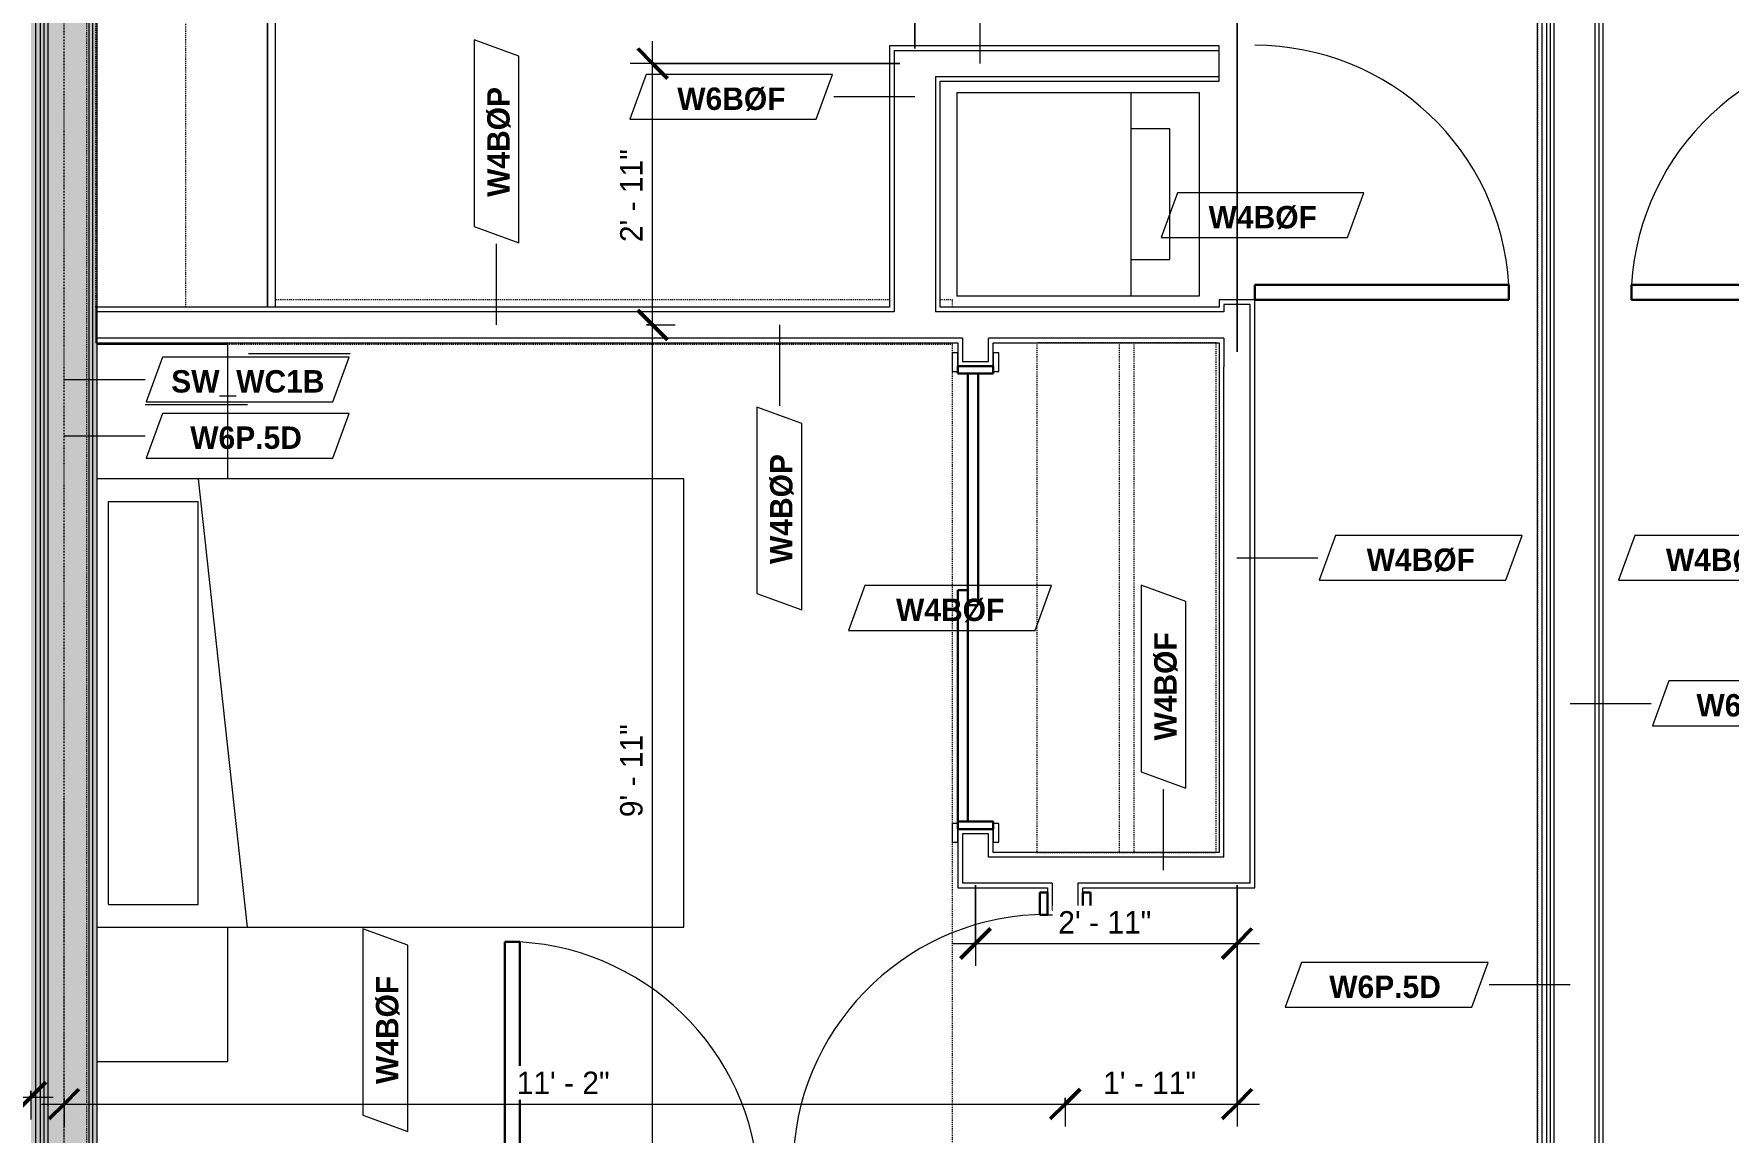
# Model space of a CAD drawing. Header units: inches. Extents: x -4010 to -1814, y 9846 to 12241.
# Drawn here: x -2920.4 to -2693.6, y 10541.5 to 10688.5 of the extents above; entities that cross this region are included whole.
import ezdxf

# ---------------------------------------------------------------- set-up
doc = ezdxf.new("R2010")
doc.units = ezdxf.units.IN
doc.header["$MEASUREMENT"] = 0
for name, pattern in [('Dash', [0.25, 0.125, -0.125]), ('Dash 3_32_', [0.1875, 0.09375, -0.09375]), ('Dash_2_', [0.25, 0.125, -0.125])]:
    doc.linetypes.add(name, pattern=pattern)
for name, color, linetype, lineweight in [('0-1', 7, 'Continuous', 5), ('A-ANNO-DIMS', 211, 'Continuous', 9), ('A-ANNO-DIMS-32', 211, 'Continuous', 9), ('A-DETL-1', 90, 'Dash 3_32_', 18), ('A-DOOR-3', 31, 'Continuous', 9), ('A-DOOR-4', 31, 'Continuous', 30), ('A-DOOR-FRAM-3', 31, 'Continuous', 30), ('A-WALL', 113, 'Continuous', 18), ('A-WALL-2', 250, 'Continuous', 18), ('A-WALL-3', 113, 'Continuous', 9), ('A-WALL-IDEN', 211, 'Continuous', 9), ('G-ANNO-SYMB-4', 111, 'Dash_2_', 9), ('I-FURN', 30, 'Continuous', 9), ('I-FURN-HDLN', 30, 'Dash', 9), ('I-WALL-1', 21, 'Continuous', 18), ('I-WALL-2', 241, 'Continuous', 5), ('I-WALL-3', 7, 'Continuous', 9), ('P-SANR-FIXT', 6, 'Continuous', 9), ('Q-CASE', 31, 'Continuous', 9), ('Q-CASE-HDLN', 31, 'Dash', 9)]:
    doc.layers.add(name, color=color, linetype=linetype, lineweight=lineweight)
doc.styles.add('Century Gothic', font='ufonts.com_century-gothic.ttf', dxfattribs={"height": 3})
doc.styles.add('Century Gothic_B_1', font='GOTHICB.TTF', dxfattribs={"height": 3})
doc.dimstyles.new('OD_1__HACK_2', dxfattribs={"dimscale": 12, "dimtxt": 3.132505, "dimasz": 0.333333, "dimexe": 0.25, "dimexo": 0.166667, "dimgap": 0.041667, "dimtad": 1, "dimdec": 4, "dimrnd": 0.0625, "dimzin": 3, "dimdsep": 46, "dimlunit": 4, "dimtxsty": 'Century Gothic', "dimblk1": 'OBLIQUE', "dimblk2": 'OBLIQUE', "dimsah": 1, "dimcen": 0.09, "dimdle": 0.25, "dimazin": 0, "dimtfac": 1, "dimtdec": 4, "dimtix": 1, "dimtmove": 0, "dimatfit": 3, "dimfxl": 1, "dimtvp": 1, "dimtfill": 1, "dimfrac": 2, "dimtolj": 1, "dimtzin": 0, "dimarcsym": 2})

# ---------------------------------------------------------------- blocks, each defined once
blk = doc.blocks.new('CTR - 1st Phase - Common Walls_rvt-1-UNIT PLANS - 1ST FLOOR')
at = {"layer": 'I-WALL-1'}
blk.add_hatch(color=256, dxfattribs=at).paths.add_polyline_path([(-2911.89, 10457.54), (-2911.89, 10813.49), (-2912.51, 10813.49), (-2912.51, 10457.54)], flags=0)
at = {"layer": 'I-WALL-2'}
for points in [[(-2920.14, 10457.54), (-2920.14, 10813.49), (-2920.76, 10813.49), (-2920.76, 10457.54)], [(-2919.51, 10457.54), (-2919.51, 10813.49), (-2920.14, 10813.49), (-2920.14, 10457.54), (-2920.1, 10457.54)], [(-2919.01, 10457.54), (-2919.01, 10813.49), (-2919.51, 10813.49), (-2919.51, 10457.54)], [(-2919.01, 10457.54), (-2918.51, 10457.54), (-2918.51, 10813.49), (-2919.01, 10813.49), (-2919.01, 10463.59)], [(-2918.51, 10452.04), (-2913.01, 10452.04), (-2913.01, 10813.49), (-2918.51, 10813.49), (-2918.51, 10454.24)], [(-2913.01, 10457.54), (-2912.51, 10457.54), (-2912.51, 10813.49), (-2913.01, 10813.49), (-2913.01, 10463.59)]]:
    blk.add_hatch(color=256, dxfattribs=at).paths.add_polyline_path(points, flags=0)
at = {"layer": 'A-WALL-2'}
for p, q in [((-2920.14, 10813.49), (-2920.14, 10457.54)), ((-2919.51, 10813.49), (-2919.51, 10457.54)), ((-2919.01, 10813.49), (-2919.01, 10457.54)), ((-2918.51, 10813.49), (-2918.51, 10457.54)), ((-2913.01, 10813.49), (-2913.01, 10457.54)), ((-2912.51, 10813.49), (-2912.51, 10457.54)), ((-2718.54, 10814.49), (-2718.54, 10476.16)), ((-2717.91, 10814.49), (-2717.91, 10476.16)), ((-2717.41, 10814.49), (-2717.41, 10476.16)), ((-2716.91, 10814.49), (-2716.91, 10476.16)), ((-2711.41, 10814.49), (-2711.41, 10476.16)), ((-2710.91, 10814.49), (-2710.91, 10476.16))]:
    blk.add_line(p, q, dxfattribs=at)
at = {"layer": 'I-WALL-3'}
for p, q in [((-2911.89, 10494.29), (-2911.89, 10813.49)), ((-2719.16, 10723.1), (-2719.16, 10476.16)), ((-2710.29, 10476.16), (-2710.29, 10723.1))]:
    blk.add_line(p, q, dxfattribs=at)
blk = doc.blocks.new('SWING - SINGLE - FLUSH - 34_ x 80_ - OFFSET PIVOT DOOR AT WASHER_DRYER-3630089-UNIT PLANS - 1ST FLOOR')
at = {"layer": 'A-DOOR-3'}
blk.add_arc((17, -2.37), 34.07, 180, 266.6343, dxfattribs=at)
at = {"layer": 'A-DOOR-4'}
for p, q in [((15, -2.37), (15, -36.38)), ((17, -2.37), (15, -2.37)), ((17, -2.37), (17, -36.38)), ((17, -36.38), (15, -36.38))]:
    blk.add_line(p, q, dxfattribs=at)
blk = doc.blocks.new('SLIDING - FLUSH - 5-0 x 6-8-3934327-UNIT PLANS - 1ST FLOOR')
at = {"layer": 'A-DOOR-3'}
for p, q in [((-30.25, 3), (-32.75, 3)), ((-32.75, 3), (-32.75, 2.25)), ((-30.25, 2.25), (-30.25, 3)), ((30.25, 3), (30.25, 2.25)), ((32.75, 3), (30.25, 3)), ((32.75, 2.25), (32.75, 3)), ((-32.75, 2.25), (-30.25, 2.25)), ((30.25, 2.25), (32.75, 2.25)), ((-30.25, -2.5), (-32.75, -2.5)), ((-32.75, -2.5), (-32.75, -3.25)), ((-32.75, -3.25), (-30.25, -3.25)), ((-30.25, -3.25), (-30.25, -2.5)), ((32.75, -2.5), (30.25, -2.5)), ((30.25, -2.5), (30.25, -3.25)), ((30.25, -3.25), (32.75, -3.25)), ((32.75, -3.25), (32.75, -2.5))]:
    blk.add_line(p, q, dxfattribs=at)
at = {"layer": 'A-DOOR-4'}
for p, q in [((1, 2.25), (-30, 2.25)), ((-30, 2.25), (-30, 0.88)), ((-30, 0.88), (1, 0.88)), ((30, 0.88), (-1, 0.88)), ((-1, 0.88), (-1, -0.5)), ((1, 0.88), (1, 2.25)), ((30, -0.5), (30, 0.88)), ((-1, -0.5), (30, -0.5))]:
    blk.add_line(p, q, dxfattribs=at)
at = {"layer": 'A-DOOR-FRAM-3'}
for p, q in [((-30, 2.25), (-31, 2.25)), ((-31, 2.25), (-31, -2.5)), ((-30, -2.5), (-30, 2.25)), ((31, 2.25), (30, 2.25)), ((30, 2.25), (30, -2.5)), ((31, -2.5), (31, 2.25)), ((-31, -2.5), (-30, -2.5)), ((30, -2.5), (31, -2.5))]:
    blk.add_line(p, q, dxfattribs=at)
blk = doc.blocks.new('SWING - SINGLE - FLUSH - 2-10 x 6-8 - PRIVACY-3199405-UNIT PLANS - 1ST FLOOR')
at = {"layer": 'A-DOOR-3'}
blk.add_arc((17, -2.37), 34.07, 180, 266.6343, dxfattribs=at)
at = {"layer": 'A-DOOR-4'}
for p, q in [((15, -2.37), (15, -36.38)), ((17, -2.37), (15, -2.37)), ((17, -2.37), (17, -36.38)), ((17, -36.38), (15, -36.38))]:
    blk.add_line(p, q, dxfattribs=at)
at = {"layer": 'A-DOOR-FRAM-3'}
for p, q in [((-20, 2.38), (-20, 3.38)), ((-20, 3.38), (-17, 3.38)), ((-17, 2.38), (-20, 2.38)), ((-17, 3.38), (-17, 2.38)), ((17, 2.38), (17, 3.38)), ((17, 3.38), (20, 3.38)), ((20, 2.38), (17, 2.38)), ((20, 3.38), (20, 2.38)), ((-20, -2.37), (-17, -2.37)), ((-20, -3.37), (-20, -2.37)), ((-17, -3.37), (-20, -3.37)), ((-17, -2.37), (-17, -3.37)), ((17, -2.37), (20, -2.37)), ((17, -3.37), (17, -2.37)), ((20, -3.37), (17, -3.37)), ((20, -2.37), (20, -3.37))]:
    blk.add_line(p, q, dxfattribs=at)
blk = doc.blocks.new('OD_CW_Closet - OD_CW_Closet-3786619-UNIT PLANS - 1ST FLOOR')
at = {"layer": 'Q-CASE-HDLN'}
for p, q in [((68.99, 24), (0.74, 24)), ((0.74, 24), (0.74, 0)), ((68.99, 0), (68.99, 24)), ((0.74, 13), (68.99, 13)), ((0.74, 11), (68.99, 11)), ((0.74, 0), (68.99, 0))]:
    blk.add_line(p, q, dxfattribs=at)
blk = doc.blocks.new('SWING - SINGLE - FLUSH - 34_ x 80_ - OFFSET PIVOT DOOR AT WASHER_DRYER-3629691-UNIT PLANS - 1ST FLOOR')
at = {"layer": 'A-DOOR-3'}
blk.add_arc((17, 2.37), 34.07, 93.3657, 180, dxfattribs=at)
at = {"layer": 'A-DOOR-4'}
for p, q in [((15, 2.37), (15, 36.38)), ((17, 36.38), (15, 36.38)), ((17, 2.37), (17, 36.38)), ((17, 2.37), (15, 2.37))]:
    blk.add_line(p, q, dxfattribs=at)
blk = doc.blocks.new('Bed-Standard - Queen 60_ x 79_-V81-UNIT PLANS - 1ST FLOOR')
at = {"layer": 'I-FURN'}
for p, q in [((-19.31, 37.2), (-19.31, -41.3)), ((40.69, -41.3), (40.69, 37.2)), ((-16.31, 35.7), (-16.31, 23.7)), ((-16.31, 35.7), (37.69, 35.7)), ((37.69, 35.7), (37.69, 23.7)), ((40.69, 23.7), (-19.31, 17.13)), ((-16.31, 23.7), (37.69, 23.7)), ((-19.31, -41.3), (40.69, -41.3))]:
    blk.add_line(p, q, dxfattribs=at)
at = {"layer": 'I-FURN-HDLN'}
for p, q in [((58.69, -77.3), (58.69, 37.2)), ((64.69, -68.86), (64.69, 13.39)), ((-55.31, -17.36), (-55.31, -51.36)), ((64.69, -77.3), (64.69, -75.61)), ((-55.31, -77.3), (-7.94, -77.3)), ((-5.44, -77.3), (55.06, -77.3)), ((57.56, -77.3), (58.94, -77.3)), ((63.69, -77.3), (64.69, -77.3))]:
    blk.add_line(p, q, dxfattribs=at)
blk = doc.blocks.new('Stacked Washer and Dryer - 26_x25_ - Private-3627842-UNIT PLANS - 1ST FLOOR')
at = {"layer": 'P-SANR-FIXT'}
for p, q in [((0, 13.625), (32.4375, 13.625)), ((0, 13.625), (0, -13.625)), ((23.34375, -13.625), (23.34375, 13.625)), ((32.4375, 13.625), (32.4375, -13.625)), ((28.53125, 8.75), (23.34375, 8.75)), ((28.53125, -8.75), (28.53125, 8.75)), ((23.34375, -8.75), (28.53125, -8.75)), ((32.4375, -13.625), (0, -13.625))]:
    blk.add_line(p, q, dxfattribs=at)
blk = doc.blocks.new('Table-Night Stand - 18_ x 18_ x 24_-V97-UNIT PLANS - 1ST FLOOR')
at = {"layer": 'I-FURN'}
for p, q in [((18.15, 0), (18.15, 17.5)), ((0.15, 0), (18.15, 0))]:
    blk.add_line(p, q, dxfattribs=at)
blk = doc.blocks.new('Table-Night Stand - 18_ x 18_ x 24_-V98-UNIT PLANS - 1ST FLOOR')
at = {"layer": 'I-FURN'}
for p, q in [((0.15, 17.5), (0.15, 0)), ((0.15, 0), (18.15, 0))]:
    blk.add_line(p, q, dxfattribs=at)
blk = doc.blocks.new('OD_CW_Base Cabinet - OD_CW_Base Cabinet-V101-UNIT PLANS - 1ST FLOOR')
at = {"layer": 'Q-CASE'}
for p, q in [((0.74, 0), (162.69, 0)), ((0.74, 0), (162.69, 0)), ((162.69, -1), (0.74, -1)), ((0.74, -1), (162.69, -1)), ((1.11, -24), (0.74, -24)), ((1.11, -24), (0.74, -24))]:
    blk.add_line(p, q, dxfattribs=at)
blk = doc.blocks.new('OD_CW_Upper Cabinet - OD_CW_Upper Cabinet-3856841-UNIT PLANS - 1ST FLOOR')
at = {"layer": 'Q-CASE-HDLN'}
for p, q in [((0.74, -24), (0.74, -12)), ((0.74, -12), (162.69, -12)), ((162.69, -12), (162.69, -24)), ((162.69, -24), (0.74, -24))]:
    blk.add_line(p, q, dxfattribs=at)
blk = doc.blocks.new('DIMBLOCK24-UNIT PLANS - 1ST FLOOR')
at = {"layer": 'A-ANNO-DIMS-32', "lineweight": 50}
for p, q in [((-2837.54, 10649.54), (-2839.54, 10651.54)), ((-2837.54, 10649.54), (-2835.54, 10647.54)), ((-2837.54, 10530.54), (-2839.54, 10532.54)), ((-2837.54, 10530.54), (-2835.54, 10528.54))]:
    blk.add_line(p, q, dxfattribs=at)
at = {"layer": 'A-ANNO-DIMS-32'}
for p, q in [((-2838.37, 10649.54), (-2834.54, 10649.54)), ((-2837.54, 10649.54), (-2838.37, 10649.54)), ((-2837.54, 10530.54), (-2837.54, 10649.54)), ((-2838.37, 10530.54), (-2834.54, 10530.54)), ((-2837.54, 10530.54), (-2838.37, 10530.54))]:
    blk.add_line(p, q, dxfattribs=at)
at = {"layer": 'A-ANNO-DIMS-32', "color": 0, "insert": (-2841.89, 10583.63), "char_height": 3, "width": 15.394, "attachment_point": 1, "rotation": 90, "line_spacing_factor": 0.984502, "style": 'Century Gothic', "bg_fill": 3, "box_fill_scale": 1.25, "bg_fill_color": 256, "bg_fill_true_color": 13158600, "bg_fill_transparency": 0}
blk.add_mtext('9\' - 11"', dxfattribs=at)
blk = doc.blocks.new('_Oblique')
at = {"color": 0, "linetype": 'ByBlock', "lineweight": -2}
blk.add_line((-0.5, -0.5), (0.5, 0.5), dxfattribs=at)
blk = doc.blocks.new('DIMBLOCK25-UNIT PLANS - 1ST FLOOR')
at = {"layer": 'A-ANNO-DIMS-32', "lineweight": 50}
for p, q in [((-2837.54, 10684.54), (-2839.54, 10686.54)), ((-2837.54, 10684.54), (-2835.54, 10682.54)), ((-2837.54, 10649.54), (-2839.54, 10651.54)), ((-2837.54, 10649.54), (-2835.54, 10647.54))]:
    blk.add_line(p, q, dxfattribs=at)
at = {"layer": 'A-ANNO-DIMS-32'}
for p, q in [((-2837.54, 10649.54), (-2837.54, 10687.54)), ((-2804.45, 10684.54), (-2840.54, 10684.54)), ((-2837.54, 10684.54), (-2804.45, 10684.54)), ((-2838.37, 10649.54), (-2834.54, 10649.54)), ((-2837.54, 10649.54), (-2838.37, 10649.54))]:
    blk.add_line(p, q, dxfattribs=at)
at = {"layer": 'A-ANNO-DIMS-32', "color": 0, "insert": (-2841.89, 10660.63), "char_height": 3, "width": 15.394, "attachment_point": 1, "rotation": 90, "line_spacing_factor": 0.984502, "style": 'Century Gothic', "bg_fill": 3, "box_fill_scale": 1.25, "bg_fill_color": 256, "bg_fill_true_color": 13158600, "bg_fill_transparency": 0}
blk.add_mtext('2\' - 11"', dxfattribs=at)
blk = doc.blocks.new('DIMBLOCK26-UNIT PLANS - 1ST FLOOR')
at = {"layer": 'A-ANNO-DIMS-32'}
for p, q in [((-2794.32, 10574.54), (-2794.32, 10563.71)), ((-2794.32, 10566.71), (-2794.32, 10574.54)), ((-2759.32, 10574.54), (-2759.32, 10563.71)), ((-2759.32, 10566.71), (-2759.32, 10574.54)), ((-2797.32, 10566.71), (-2756.32, 10566.71))]:
    blk.add_line(p, q, dxfattribs=at)
at = {"layer": 'A-ANNO-DIMS-32', "lineweight": 50}
for p, q in [((-2794.32, 10566.71), (-2792.32, 10568.71)), ((-2759.32, 10566.71), (-2757.32, 10568.71)), ((-2794.32, 10566.71), (-2796.32, 10564.71)), ((-2759.32, 10566.71), (-2761.32, 10564.71))]:
    blk.add_line(p, q, dxfattribs=at)
at = {"layer": 'A-ANNO-DIMS-32', "color": 0, "insert": (-2783.24, 10571.05), "char_height": 3, "width": 15.394, "attachment_point": 1, "line_spacing_factor": 0.984502, "style": 'Century Gothic', "bg_fill": 3, "box_fill_scale": 1.25, "bg_fill_color": 256, "bg_fill_true_color": 13158600, "bg_fill_transparency": 0}
blk.add_mtext('2\' - 11"', dxfattribs=at)
blk = doc.blocks.new('DIMBLOCK27-UNIT PLANS - 1ST FLOOR')
at = {"layer": 'A-ANNO-DIMS-32'}
for p, q in [((-2802.45, 10686.54), (-2802.45, 10696.96)), ((-2916.32, 10694.78), (-2916.32, 10690.96)), ((-2916.32, 10693.96), (-2916.32, 10694.78)), ((-2919.32, 10693.96), (-2802.45, 10693.96)), ((-2802.45, 10693.96), (-2802.45, 10686.54))]:
    blk.add_line(p, q, dxfattribs=at)
at = {"layer": 'A-ANNO-DIMS-32', "lineweight": 50}
for p, q in [((-2916.32, 10693.96), (-2914.32, 10695.96)), ((-2802.45, 10693.96), (-2800.45, 10695.96)), ((-2916.32, 10693.96), (-2918.32, 10691.96)), ((-2802.45, 10693.96), (-2804.45, 10691.96))]:
    blk.add_line(p, q, dxfattribs=at)
at = {"layer": 'A-ANNO-DIMS-32', "color": 0, "insert": (-2868.46, 10698.3), "char_height": 3, "width": 21.7784, "attachment_point": 1, "line_spacing_factor": 0.984502, "style": 'Century Gothic', "bg_fill": 3, "box_fill_scale": 1.25, "bg_fill_color": 256, "bg_fill_true_color": 13158600, "bg_fill_transparency": 0}
blk.add_mtext('9\' - 5 7/8"', dxfattribs=at)
blk = doc.blocks.new('DIMBLOCK28-UNIT PLANS - 1ST FLOOR')
at = {"layer": 'A-ANNO-DIMS-32'}
for p, q in [((-2802.45, 10686.54), (-2802.45, 10696.96)), ((-2759.32, 10645.92), (-2759.32, 10696.96)), ((-2802.45, 10693.96), (-2756.32, 10693.96)), ((-2802.45, 10693.96), (-2802.45, 10686.54)), ((-2759.32, 10693.96), (-2759.32, 10645.92))]:
    blk.add_line(p, q, dxfattribs=at)
at = {"layer": 'A-ANNO-DIMS-32', "lineweight": 50}
for p, q in [((-2802.45, 10693.96), (-2800.45, 10695.96)), ((-2759.32, 10693.96), (-2757.32, 10695.96)), ((-2802.45, 10693.96), (-2804.45, 10691.96)), ((-2759.32, 10693.96), (-2761.32, 10691.96))]:
    blk.add_line(p, q, dxfattribs=at)
at = {"layer": 'A-ANNO-DIMS-32', "color": 0, "insert": (-2789.96, 10698.3), "char_height": 3, "width": 21.7784, "attachment_point": 1, "line_spacing_factor": 0.984502, "style": 'Century Gothic', "bg_fill": 3, "box_fill_scale": 1.25, "bg_fill_color": 256, "bg_fill_true_color": 13158600, "bg_fill_transparency": 0}
blk.add_mtext('3\' - 7 1/8"', dxfattribs=at)
blk = doc.blocks.new('DIMBLOCK47-UNIT PLANS - 1ST FLOOR')
at = {"layer": 'A-ANNO-DIMS-32', "lineweight": 50}
for p, q in [((-2916.32, 10545.22), (-2914.32, 10547.22)), ((-2782.32, 10545.22), (-2780.32, 10547.22)), ((-2916.32, 10545.22), (-2918.32, 10543.22)), ((-2782.32, 10545.22), (-2784.32, 10543.22))]:
    blk.add_line(p, q, dxfattribs=at)
at = {"layer": 'A-ANNO-DIMS-32'}
for p, q in [((-2919.32, 10545.22), (-2782.32, 10545.22)), ((-2916.32, 10546.05), (-2916.32, 10542.22)), ((-2916.32, 10545.22), (-2916.32, 10546.05)), ((-2782.32, 10546.05), (-2782.32, 10542.22)), ((-2782.32, 10545.22), (-2782.32, 10546.05))]:
    blk.add_line(p, q, dxfattribs=at)
at = {"layer": 'A-ANNO-DIMS-32', "color": 0, "insert": (-2855.74, 10549.56), "char_height": 3, "width": 15.394, "attachment_point": 1, "line_spacing_factor": 0.984502, "style": 'Century Gothic', "bg_fill": 3, "box_fill_scale": 1.25, "bg_fill_color": 256, "bg_fill_true_color": 13158600, "bg_fill_transparency": 0}
blk.add_mtext('11\' - 2"', dxfattribs=at)
blk = doc.blocks.new('DIMBLOCK48-UNIT PLANS - 1ST FLOOR')
at = {"layer": 'A-ANNO-DIMS-32'}
for p, q in [((-2759.32, 10574.54), (-2759.32, 10542.22)), ((-2759.32, 10545.22), (-2759.32, 10574.54)), ((-2782.32, 10546.05), (-2782.32, 10542.22)), ((-2782.32, 10545.22), (-2782.32, 10546.05)), ((-2782.32, 10545.22), (-2756.32, 10545.22))]:
    blk.add_line(p, q, dxfattribs=at)
at = {"layer": 'A-ANNO-DIMS-32', "lineweight": 50}
for p, q in [((-2782.32, 10545.22), (-2780.32, 10547.22)), ((-2759.32, 10545.22), (-2757.32, 10547.22)), ((-2782.32, 10545.22), (-2784.32, 10543.22)), ((-2759.32, 10545.22), (-2761.32, 10543.22))]:
    blk.add_line(p, q, dxfattribs=at)
at = {"layer": 'A-ANNO-DIMS-32', "color": 0, "insert": (-2777.24, 10549.56), "char_height": 3, "width": 15.394, "attachment_point": 1, "line_spacing_factor": 0.984502, "style": 'Century Gothic', "bg_fill": 3, "box_fill_scale": 1.25, "bg_fill_color": 256, "bg_fill_true_color": 13158600, "bg_fill_transparency": 0}
blk.add_mtext('1\' - 11"', dxfattribs=at)
blk = doc.blocks.new('DIMBLOCK247-UNIT PLANS - 1ST FLOOR')
at = {"layer": 'A-ANNO-DIMS-32', "lineweight": 50}
for p, q in [((-2944.76, 10546.15), (-2942.76, 10548.15)), ((-2920.76, 10546.15), (-2918.76, 10548.15)), ((-2944.76, 10546.15), (-2946.76, 10544.15)), ((-2920.76, 10546.15), (-2922.76, 10544.15))]:
    blk.add_line(p, q, dxfattribs=at)
at = {"layer": 'A-ANNO-DIMS-32'}
for p, q in [((-2944.76, 10546.98), (-2944.76, 10543.15)), ((-2944.76, 10546.15), (-2944.76, 10546.98)), ((-2920.76, 10546.98), (-2920.76, 10543.15)), ((-2920.76, 10546.15), (-2920.76, 10546.98)), ((-2947.76, 10546.15), (-2917.76, 10546.15))]:
    blk.add_line(p, q, dxfattribs=at)
at = {"layer": 'A-ANNO-DIMS-32', "color": 0, "insert": (-2938.01, 10550.5), "char_height": 3, "width": 12.5897, "attachment_point": 1, "line_spacing_factor": 0.984502, "style": 'Century Gothic', "bg_fill": 3, "box_fill_scale": 1.25, "bg_fill_color": 256, "bg_fill_true_color": 13158600, "bg_fill_transparency": 0}
blk.add_mtext('2\' - 0"', dxfattribs=at)
blk = doc.blocks.new('Wall Tag - Shear Wall-3956451-UNIT PLANS - 1ST FLOOR')
at = {"layer": 'A-WALL-IDEN'}
for p, q in [((-0.3561, 0.0937), (-0.4244, -0.0937)), ((0.4244, 0.0937), (-0.3561, 0.0937)), ((0.4291, 0.1068), (0.0033, 0.1068)), ((0.3561, -0.0937), (0.4244, 0.0937)), ((0, -0.1068), (-0.4291, -0.1068)), ((-0.4244, -0.0937), (0.3561, -0.0937))]:
    blk.add_line(p, q, dxfattribs=at)
blk = doc.blocks.new('Wall Tag - Arch Wall-3956453-UNIT PLANS - 1ST FLOOR')
at = {"layer": 'A-WALL-IDEN'}
for p, q in [((-0.3561, 0.0937), (-0.4244, -0.0937)), ((0.4244, 0.0937), (-0.3561, 0.0937)), ((0.3561, -0.0937), (0.4244, 0.0937)), ((-0.4244, -0.0937), (0.3561, -0.0937))]:
    blk.add_line(p, q, dxfattribs=at)

msp = doc.modelspace()

# ---------------------------------------------------------------- linework, layer by layer
at = {"layer": 'A-DETL-1'}
for p, q in [((-2916.32374, 10458.1644), (-2916.32374, 10812.1644)), ((-2916.32374, 10460.5394), (-2916.32374, 10586.5394))]:
    msp.add_line(p, q, dxfattribs=at)
at = {"layer": 'A-WALL'}
for p, q in [((-2805.19874, 10686.2894), (-2761.69874, 10686.2894)), ((-2805.19874, 10686.2894), (-2805.19874, 10651.2894)), ((-2799.69874, 10682.7894), (-2761.69874, 10682.7894)), ((-2799.69874, 10682.7894), (-2799.69874, 10651.2894)), ((-2805.19874, 10651.2894), (-2912.07374, 10651.2894)), ((-2761.07374, 10651.2894), (-2799.69874, 10651.2894)), ((-2761.07374, 10652.2894), (-2761.07374, 10651.2894)), ((-2757.57374, 10652.2894), (-2761.07374, 10652.2894)), ((-2757.57374, 10643.91899), (-2757.57374, 10652.2894)), ((-2796.07374, 10647.7894), (-2912.07374, 10647.7894)), ((-2796.07374, 10647.7894), (-2796.07374, 10644.6644)), ((-2792.57374, 10644.6644), (-2792.57374, 10647.7894)), ((-2761.07374, 10647.7894), (-2792.57374, 10647.7894)), ((-2761.07374, 10647.7894), (-2761.07374, 10643.91899)), ((-2796.07374, 10644.6644), (-2792.57374, 10644.6644)), ((-2761.07374, 10578.2894), (-2761.07374, 10643.91899)), ((-2757.57374, 10574.7894), (-2757.57374, 10643.91899)), ((-2792.57374, 10581.4144), (-2796.07374, 10581.4144)), ((-2796.07374, 10581.4144), (-2796.07374, 10574.7894)), ((-2792.57374, 10578.2894), (-2792.57374, 10581.4144)), ((-2761.07374, 10578.2894), (-2792.57374, 10578.2894)), ((-2784.07374, 10574.7894), (-2796.07374, 10574.7894)), ((-2784.07374, 10574.7894), (-2784.07374, 10571.1644)), ((-2780.57374, 10571.1644), (-2780.57374, 10574.7894)), ((-2757.57374, 10574.7894), (-2780.57374, 10574.7894)), ((-2784.07374, 10571.1644), (-2780.57374, 10571.1644))]:
    msp.add_line(p, q, dxfattribs=at)
at = {"layer": 'A-WALL-3'}
for p, q in [((-2761.69874, 10686.9144), (-2805.82374, 10686.9144)), ((-2805.82374, 10686.9144), (-2805.82374, 10651.9144)), ((-2761.69874, 10682.1644), (-2761.69874, 10686.9144)), ((-2799.07374, 10682.1644), (-2761.69874, 10682.1644)), ((-2799.07374, 10651.9144), (-2799.07374, 10682.1644)), ((-2805.82374, 10651.9144), (-2912.07374, 10651.9144)), ((-2912.07374, 10651.9144), (-2912.07374, 10647.1644)), ((-2761.69874, 10651.9144), (-2799.07374, 10651.9144)), ((-2761.69874, 10652.9144), (-2761.69874, 10651.9144)), ((-2756.94874, 10652.9144), (-2761.69874, 10652.9144)), ((-2756.94874, 10643.91899), (-2756.94874, 10652.9144)), ((-2912.07374, 10647.1644), (-2796.69874, 10647.1644)), ((-2796.69874, 10647.1644), (-2796.69874, 10644.0394)), ((-2791.94874, 10644.0394), (-2791.94874, 10647.1644)), ((-2791.94874, 10647.1644), (-2761.69874, 10647.1644)), ((-2761.69874, 10647.1644), (-2761.69874, 10643.91899)), ((-2796.69874, 10644.0394), (-2791.94874, 10644.0394)), ((-2761.69874, 10643.91899), (-2761.69874, 10578.9144)), ((-2756.94874, 10574.1644), (-2756.94874, 10643.91899)), ((-2791.94874, 10582.0394), (-2796.69874, 10582.0394)), ((-2796.69874, 10582.0394), (-2796.69874, 10574.1644)), ((-2791.94874, 10578.9144), (-2791.94874, 10582.0394)), ((-2761.69874, 10578.9144), (-2791.94874, 10578.9144)), ((-2796.69874, 10574.1644), (-2784.69874, 10574.1644)), ((-2784.69874, 10574.1644), (-2784.69874, 10570.5394)), ((-2779.94874, 10570.5394), (-2779.94874, 10574.1644)), ((-2779.94874, 10574.1644), (-2756.94874, 10574.1644)), ((-2784.69874, 10570.5394), (-2779.94874, 10570.5394))]:
    msp.add_line(p, q, dxfattribs=at)
at = {"layer": 'A-WALL-IDEN'}
for p, q in [((-2858.43517, 10649.5394), (-2858.43517, 10660.38255)), ((-2916.32374, 10642.24008), (-2905.48058, 10642.24008)), ((-2916.32374, 10634.69764), (-2905.48058, 10634.69764)), ((-2759.32374, 10618.35572), (-2748.48058, 10618.35572)), ((-2714.72374, 10598.86641), (-2703.88058, 10598.86641)), ((-2714.72374, 10561.18014), (-2725.56689, 10561.18014))]:
    msp.add_line(p, q, dxfattribs=at)
at = {"layer": 'G-ANNO-SYMB-4'}
for p, q in [((-2719.04054, 10424.07518), (-2719.04054, 10848.58411)), ((-2913.32374, 10847.49985), (-2913.32374, 10406.1894))]:
    msp.add_line(p, q, dxfattribs=at)

# ---------------------------------------------------------------- block references
at = {"layer": '0-1'}
msp.add_blockref('CTR - 1st Phase - Common Walls_rvt-1-UNIT PLANS - 1ST FLOOR', (0, 0), dxfattribs=at)
at = {"layer": 'A-DOOR-3'}
for name, p, rotation in [('SWING - SINGLE - FLUSH - 34_ x 80_ - OFFSET PIVOT DOOR AT WASHER_DRYER-3629691-UNIT PLANS - 1ST FLOOR', (-2759.32374, 10669.9144), 269.9999999999756), ('SWING - SINGLE - FLUSH - 34_ x 80_ - OFFSET PIVOT DOOR AT WASHER_DRYER-3630089-UNIT PLANS - 1ST FLOOR', (-2670.12374, 10669.9144), 270.00000000002), ('SLIDING - FLUSH - 5-0 x 6-8-3934327-UNIT PLANS - 1ST FLOOR', (-2794.44874, 10613.0394), 90.00000000004218), ('SWING - SINGLE - FLUSH - 2-10 x 6-8 - PRIVACY-3199405-UNIT PLANS - 1ST FLOOR', (-2782.32374, 10553.5394), 270.0000000000309), ('SWING - SINGLE - FLUSH - 2-10 x 6-8 - PRIVACY-3199405-UNIT PLANS - 1ST FLOOR', (-2840.32374, 10530.5394), 180)]:
    msp.add_blockref(name, p, dxfattribs=dict(at, rotation=rotation))
at = {"layer": 'A-WALL-IDEN', "xscale": 31.99999999999999, "yscale": 31.99999999999999, "zscale": 31.99999999999999}
for name, p in [('Wall Tag - Shear Wall-3956451-UNIT PLANS - 1ST FLOOR', (-2891.74888, 10642.24008)), ('Wall Tag - Arch Wall-3956453-UNIT PLANS - 1ST FLOOR', (-2891.74888, 10634.69764)), ('Wall Tag - Arch Wall-3956453-UNIT PLANS - 1ST FLOOR', (-2734.74888, 10618.35572)), ('Wall Tag - Arch Wall-3956453-UNIT PLANS - 1ST FLOOR', (-2694.6986, 10618.35572)), ('Wall Tag - Arch Wall-3956453-UNIT PLANS - 1ST FLOOR', (-2797.74175, 10611.64506)), ('Wall Tag - Arch Wall-3956453-UNIT PLANS - 1ST FLOOR', (-2690.14888, 10598.86641)), ('Wall Tag - Arch Wall-3956453-UNIT PLANS - 1ST FLOOR', (-2739.2986, 10561.18014))]:
    msp.add_blockref(name, p, dxfattribs=at)
at = {"layer": 'A-WALL-IDEN', "xscale": 31.99999999999999, "yscale": 31.99999999999999, "zscale": 31.99999999999999, "rotation": 89.99999999999991}
for p in [(-2820.57232, 10624.96454), (-2769.15926, 10601.11426)]:
    msp.add_blockref('Wall Tag - Arch Wall-3956453-UNIT PLANS - 1ST FLOOR', p, dxfattribs=at)
at = {"layer": 'I-FURN', "rotation": 90.00000000002666}
for name, p in [('Bed-Standard - Queen 60_ x 79_-V81-UNIT PLANS - 1ST FLOOR', (-2874.68274, 10588.22587)), ('Table-Night Stand - 18_ x 18_ x 24_-V97-UNIT PLANS - 1ST FLOOR', (-2894.38765, 10628.7674)), ('Table-Night Stand - 18_ x 18_ x 24_-V98-UNIT PLANS - 1ST FLOOR', (-2894.38765, 10550.7674))]:
    msp.add_blockref(name, p, dxfattribs=at)
at = {"layer": 'P-SANR-FIXT'}
msp.add_blockref('Stacked Washer and Dryer - 26_x25_ - Private-3627842-UNIT PLANS - 1ST FLOOR', (-2796.82374, 10667.0394), dxfattribs=at)
at = {"layer": 'Q-CASE'}
for name, p, rotation in [('OD_CW_Base Cabinet - OD_CW_Base Cabinet-V101-UNIT PLANS - 1ST FLOOR', (-2888.07374, 10814.6021), 270.0000000000032), ('OD_CW_Upper Cabinet - OD_CW_Upper Cabinet-3856841-UNIT PLANS - 1ST FLOOR', (-2888.07374, 10814.6021), 269.9999999999828), ('OD_CW_Closet - OD_CW_Closet-3786619-UNIT PLANS - 1ST FLOOR', (-2786.11241, 10647.9021), 270.0000000000186)]:
    msp.add_blockref(name, p, dxfattribs=dict(at, rotation=rotation))

# ---------------------------------------------------------------- texts
at = {"layer": 'A-WALL-IDEN', "char_height": 3, "attachment_point": 1, "rotation": 90, "style": 'Century Gothic_B_1'}
for s, insert, width in [('W4BØP', (-2859.6827, 10666.68416), 17.877), ('W4BØP', (-2821.81986, 10617.53444), 17.877), ('W4BØF', (-2770.40679, 10593.89834), 17.372)]:
    msp.add_mtext(s, dxfattribs=dict(at, insert=insert, width=width))
at = {"layer": 'A-WALL-IDEN', "char_height": 3, "attachment_point": 1, "style": 'Century Gothic_B_1'}
for s, insert, width in [('SW_WC1B', (-2901.96952, 10643.48761), 24.644), ('W6P.5D', (-2899.42464, 10635.94517), 18.483), ('W4BØF', (-2741.9648, 10619.60325), 17.372), ('W4BØF', (-2701.91452, 10619.60325), 17.372), ('W4BØF', (-2804.95767, 10612.89259), 17.372), ('W6P.5D', (-2697.82464, 10600.11394), 18.483), ('W6P.5D', (-2746.97436, 10562.42767), 18.483)]:
    msp.add_mtext(s, dxfattribs=dict(at, insert=insert, width=width))

# ---------------------------------------------------------------- next in the draw order: dimensions: what is measured, and where the dimension line sits
at = {"layer": 'A-ANNO-DIMS'}
dim = msp.add_linear_dim(base=(-2837.54024, 10649.5394), p1=(-2840.36867, 10530.5394), p2=(-2840.36867, 10649.5394), angle=90, dimstyle='OD_1__HACK_2', override={"dimpost": '<>', "dimfxl": 119}, dxfattribs=at)
dim.commit()
dim.dimension.update_dxf_attribs({"geometry": 'DIMBLOCK24-UNIT PLANS - 1ST FLOOR', "text_midpoint": (-2839.6157, 10590.0394)})
dim = msp.add_linear_dim(base=(-2759.32374, 10566.70685), p1=(-2794.32374, 10576.5394), p2=(-2759.32374, 10576.5394), dimstyle='OD_1__HACK_2', override={"dimpost": '<>', "dimfxl": 35}, dxfattribs=at)
dim.commit()
dim.dimension.update_dxf_attribs({"geometry": 'DIMBLOCK26-UNIT PLANS - 1ST FLOOR', "text_midpoint": (-2776.82374, 10568.74458)})

# ---------------------------------------------------------------- next in the draw order: dimensions: what is measured, and where the dimension line sits
dim = msp.add_linear_dim(base=(-2837.54024, 10684.5394), p1=(-2840.36867, 10649.5394), p2=(-2802.44874, 10684.5394), angle=90, dimstyle='OD_1__HACK_2', override={"dimpost": '<>', "dimfxl": 51.603502}, dxfattribs=at)
dim.commit()
dim.dimension.update_dxf_attribs({"geometry": 'DIMBLOCK25-UNIT PLANS - 1ST FLOOR', "text_midpoint": (-2839.57797, 10667.0394)})
dim = msp.add_linear_dim(base=(-2782.32374, 10545.21916), p1=(-2916.32374, 10548.04759), p2=(-2782.32374, 10548.04759), dimstyle='OD_1__HACK_2', override={"dimpost": '<>', "dimfxl": 134}, dxfattribs=at)
dim.commit()
dim.dimension.update_dxf_attribs({"geometry": 'DIMBLOCK47-UNIT PLANS - 1ST FLOOR', "text_midpoint": (-2849.32374, 10547.25689)})

# ---------------------------------------------------------------- next in the draw order: linework, layer by layer
at = {"layer": 'A-WALL-IDEN'}
msp.add_line((-2820.57232, 10649.5394), (-2820.57232, 10638.69624), dxfattribs=at)

# ---------------------------------------------------------------- next in the draw order: block references
at = {"layer": 'A-WALL-IDEN', "xscale": 31.99999999999999, "yscale": 31.99999999999999, "zscale": 31.99999999999999}
msp.add_blockref('Wall Tag - Arch Wall-3956453-UNIT PLANS - 1ST FLOOR', (-2827.0236, 10680.08319), dxfattribs=at)
at = {"layer": 'A-WALL-IDEN', "xscale": 31.99999999999999, "yscale": 31.99999999999999, "zscale": 31.99999999999999, "rotation": 89.99999999999991}
msp.add_blockref('Wall Tag - Arch Wall-3956453-UNIT PLANS - 1ST FLOOR', (-2873.31812, 10555.11426), dxfattribs=at)

# ---------------------------------------------------------------- next in the draw order: texts
at = {"layer": 'A-WALL-IDEN', "insert": (-2834.23952, 10681.33073), "char_height": 3, "width": 17.372, "attachment_point": 1, "style": 'Century Gothic_B_1'}
msp.add_mtext('W6BØF', dxfattribs=at)
at = {"layer": 'A-WALL-IDEN', "insert": (-2874.56565, 10547.89834), "char_height": 3, "width": 17.372, "attachment_point": 1, "rotation": 90, "style": 'Century Gothic_B_1'}
msp.add_mtext('W4BØF', dxfattribs=at)

# ---------------------------------------------------------------- next in the draw order: dimensions: what is measured, and where the dimension line sits
at = {"layer": 'A-ANNO-DIMS'}
for base, p1, p2, override, picture, middle in [((-2802.44874, 10693.9563), (-2916.32374, 10696.78473), (-2802.44874, 10684.5394), {"dimpost": '<>', "dimfxl": 114.531497}, 'DIMBLOCK27-UNIT PLANS - 1ST FLOOR', (-2859.38624, 10696.19797)), ((-2759.32374, 10545.21916), (-2782.32374, 10548.04759), (-2759.32374, 10576.5394), {"dimpost": '<>', "dimfxl": 36.616708}, 'DIMBLOCK48-UNIT PLANS - 1ST FLOOR', (-2770.82374, 10547.21916))]:
    dim = msp.add_linear_dim(base=base, p1=p1, p2=p2, dimstyle='OD_1__HACK_2', override=override, dxfattribs=at)
    dim.commit()
    dim.dimension.update_dxf_attribs({"geometry": picture, "text_midpoint": middle})
dim = msp.add_linear_dim(base=(-2920.76124, 10546.15335), p1=(-2944.76124, 10548.98178), p2=(-2920.76124, 10548.98178), angle=0, dimstyle='OD_1__HACK_2', override={"dimpost": '<>', "dimfxl": 24}, dxfattribs=at)
dim.commit()
dim.dimension.update_dxf_attribs({"geometry": 'DIMBLOCK247-UNIT PLANS - 1ST FLOOR', "text_midpoint": (-2932.76124, 10548.22881)})

# ---------------------------------------------------------------- next in the draw order: linework, layer by layer
at = {"layer": 'A-WALL-IDEN'}
msp.add_line((-2769.15926, 10576.5394), (-2769.15926, 10587.38255), dxfattribs=at)

# ---------------------------------------------------------------- next in the draw order: block references
at = {"layer": 'A-WALL-IDEN', "xscale": 31.99999999999999, "yscale": 31.99999999999999, "zscale": 31.99999999999999, "rotation": 89.99999999999991}
msp.add_blockref('Wall Tag - Arch Wall-3956453-UNIT PLANS - 1ST FLOOR', (-2858.43517, 10674.11426), dxfattribs=at)

# ---------------------------------------------------------------- next in the draw order: dimensions: what is measured, and where the dimension line sits
at = {"layer": 'A-ANNO-DIMS'}
dim = msp.add_linear_dim(base=(-2759.32374, 10693.9563), p1=(-2802.44874, 10684.5394), p2=(-2759.32374, 10643.91899), dimstyle='OD_1__HACK_2', override={"dimpost": '<>', "dimfxl": 59.243425}, dxfattribs=at)
dim.commit()
dim.dimension.update_dxf_attribs({"geometry": 'DIMBLOCK28-UNIT PLANS - 1ST FLOOR', "text_midpoint": (-2780.88624, 10696.19797)})

# ---------------------------------------------------------------- next in the draw order: linework, layer by layer
at = {"layer": 'A-WALL-IDEN'}
for p, q in [((-2793.70391, 10684.5394), (-2793.70391, 10695.38255)), ((-2802.44874, 10680.08319), (-2813.29189, 10680.08319))]:
    msp.add_line(p, q, dxfattribs=at)

# ---------------------------------------------------------------- next in the draw order: block references
at = {"layer": 'A-WALL-IDEN', "xscale": 31.99999999999999, "yscale": 31.99999999999999, "zscale": 31.99999999999999}
msp.add_blockref('Wall Tag - Arch Wall-3956453-UNIT PLANS - 1ST FLOOR', (-2755.90572, 10664.22919), dxfattribs=at)

# ---------------------------------------------------------------- next in the draw order: texts
at = {"layer": 'A-WALL-IDEN', "insert": (-2763.12164, 10665.47672), "char_height": 3, "width": 17.372, "attachment_point": 1, "style": 'Century Gothic_B_1'}
msp.add_mtext('W4BØF', dxfattribs=at)

doc.saveas('drawing.dxf')
